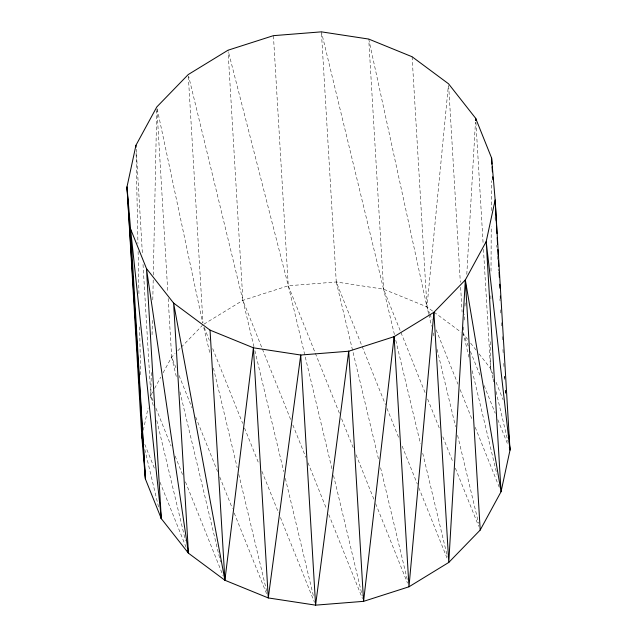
<?xml version="1.0" encoding="UTF-8"?>
<svg xmlns="http://www.w3.org/2000/svg" width="637" height="637" viewBox="0 0 637 637"><rect width="100%" height="100%" fill="white"/><g stroke="black" fill="none" stroke-linecap="round" stroke-linejoin="round"><path stroke-width="0.48" stroke-dasharray="3.19 2.39" d="M492.831 378.067L490.538 368.457L490.665 341.647M490.88 298.952L490.904 293.983M491.016 271.147L491.231 226.461M491.31 210.568L491.461 180.781M151.287 372.526L150.81 395.41L149.767 400.243M152.068 334.736L152.402 318.818M152.792 299.916L153.23 279.03M153.31 275.049L156.71 110.934M463.8 326.98L463.402 333.931L468.943 357.166M464.198 320.021L464.532 314.065M464.986 306.118L465.217 302.137M466.794 274.324L475.449 122.312M428.574 313.635L426.957 306.875L448.352 85.78M143.309 430.254L148.102 407.991M152.705 391.922L150.81 395.41L153.581 407.019M154.6 388.435L160.763 377.112M163.128 372.756L171.656 357.078L175.071 353.559M177.803 350.74L180.542 347.921M181.219 347.221L202.399 325.388M203.928 324.169L242.88 300.338L288.29 285.774L336.264 281.976L383.585 289.19L426.957 306.875L433.295 311.581M434.092 312.17L461.029 332.172M467.622 339.306L463.402 333.931L468.211 345.915M470.639 343.144L476.07 350.047M479.08 353.885L490.538 368.457L492.751 373.983M496.08 382.28L503.103 399.773M470.432 351.449L480.051 375.416M484.12 385.56L495.22 413.214M497.808 419.672L508.167 445.486M368.727 39.064L426.957 306.875L429.537 313.308M429.911 314.232L432.117 319.75M436.178 329.862L457.923 384.119M460.137 389.637L472.296 419.99M475.242 427.347L499.201 487.122M425.046 392.543L383.585 289.19L321.406 31.85M427.634 399.009L439.482 428.534M442.819 436.839L453.178 462.677M455.399 468.219L478.721 526.353M321.518 33.833L336.264 281.976L361.8 345.636M362.174 346.56L385.489 404.678M386.97 408.373L398.81 437.89M402.146 446.195L417.315 484.024M418.796 487.711L447.668 559.676M339.378 413.198L288.29 285.774L228.014 50.212M341.599 418.74L353.447 448.289M356.043 454.746L374.182 499.989M375.663 503.684L407.505 583.094M290.639 419.449L242.88 300.338L188.695 76.488M292.861 424.99L305.816 457.31M308.037 462.844L326.55 509.011M328.772 514.553L362.461 598.581M204.198 327.45L209.374 340.365M212.71 348.67L242.689 423.398M244.536 428.016L258.598 463.075M261.934 471.372L278.584 512.889M280.439 517.507L314.487 602.379M168.176 298.514L171.656 357.078L176.099 368.154M179.061 375.535L192.016 407.831M195.718 417.06L217.559 471.507M219.781 477.049L232.37 508.422M234.217 513.04L266.792 594.249M153.023 400.928L150.81 395.41L142.967 263.399M155.969 408.285L171.082 445.988M175.143 456.1L182.508 474.493M185.463 481.851L223.054 575.657M144.806 444.403L154.425 468.378M159.975 482.201L186.235 547.661M493.054 379.023L493.747 381.905M496.04 391.508L507.952 441.449M472.176 370.718L496.892 474.294M428.805 314.598L431.567 326.192M433.184 332.96L433.877 335.858M437.101 349.379L455.543 426.671M457.613 435.366L478.594 523.288M394.414 334.568L383.585 289.19L368.839 41.047M395.792 340.365L420.444 443.678M422.745 453.329L447.397 556.65M336.264 281.976L378.744 460.025M380.592 467.765L407.6 580.976M331.933 468.728L288.29 285.774L273.424 35.656M333.549 475.505L362.19 595.539M253.956 346.791L242.88 300.338L228.134 52.202M254.88 350.661L283.736 471.611M285.352 478.387L313.746 597.41M203.776 327.585L210.226 354.618M213.451 368.138L237.179 467.59M238.787 474.342L266.664 591.176M171.656 357.078L176.728 378.33M179.953 391.859L220.521 561.898M156.821 420.571L185.455 540.606M144.822 449.515L159.035 509.059M157.212 108.895L202.67 322.744M495.108 217.496L495.283 220.474M496.756 245.285L496.876 247.275M497.409 256.201L497.64 260.175M498.174 269.109L498.293 271.091M499.941 298.888L500.061 300.871M500.594 309.805L500.825 313.77M501.359 322.704L501.653 327.673M502.187 336.599L502.418 340.572M502.951 349.506L503.246 354.467M503.779 363.401L504.01 367.374M504.544 376.308L504.838 381.268M505.372 390.202L505.603 394.168M475.911 122.304L483.164 244.393M483.459 249.354L490.538 368.457M448.663 85.796L460.336 282.318M460.631 287.287L462.104 312.098M412.099 56.749L426.957 306.875M188.345 76.544L202.964 322.696M156.917 108.935L167.826 292.558M136.191 149.249L142.441 254.466M504.711 376.356L504.822 378.338M505.467 390.226L505.627 393.204M136.111 153.222L137.934 243.525M138.102 251.464L138.977 295.122M139.622 326.885L140.602 375.504"/><path stroke-width="0.96" d="M491.541 163.9L491.573 157.944L475.68 118.331L448.544 83.805L412.099 56.749L368.727 39.064L321.406 31.85L273.424 35.656L228.014 50.212L188.226 74.561L156.798 106.952L135.952 145.284L126.986 186.904L141.844 437.03L145.427 479.056L161.32 518.669L188.456 553.195L224.901 580.251L268.273 597.936L315.594 605.15L363.576 601.344L408.986 586.788L448.774 562.439L480.202 530.048L501.048 491.716L510.014 450.096L495.156 199.97L491.573 157.944L491.923 163.9M475.56 120.321L475.68 118.331L475.791 120.321M509.266 441.298L510.014 450.096L486.19 241.59L501.048 491.716L465.344 279.922L448.774 562.439L433.916 312.313L465.344 279.922L486.19 241.59L495.156 199.97L496.438 223.754M187.35 550.424L188.456 553.195L173.598 303.069L224.901 580.251L253.415 347.81L210.043 330.125L173.598 303.069L146.462 268.543L130.569 228.93L126.986 186.904L145.427 479.056L130.569 228.93L161.32 518.669L160.635 515.787M142.306 438.949L141.844 437.03L142.266 435.095M509.329 447.214L509.783 449.133M188.456 553.195L146.462 268.543L161.32 518.669M508.676 434.458L509.011 438.367M492.098 166.87L492.393 171.839M492.688 176.799L492.871 179.777M465.344 279.922L480.202 530.048M210.043 330.125L224.901 580.251M496.549 225.737L496.979 233.66M497.194 237.625L497.569 244.56M497.839 249.513L498.158 255.461M498.429 260.414L498.747 266.362M499.074 272.31L499.344 277.262M499.719 284.198L499.934 288.163M500.363 296.094L500.467 298.068M135.952 145.284L135.992 147.266M141.589 424.131L141.725 431.074M141.788 434.052L141.844 437.03M433.916 312.313L408.986 586.788L394.12 336.662L433.916 312.313M394.12 336.662L363.576 601.344L348.71 351.226L394.12 336.662M348.71 351.226L315.594 605.15L300.736 355.024L253.415 347.81L268.273 597.936L300.736 355.024L348.71 351.226"/></g></svg>
